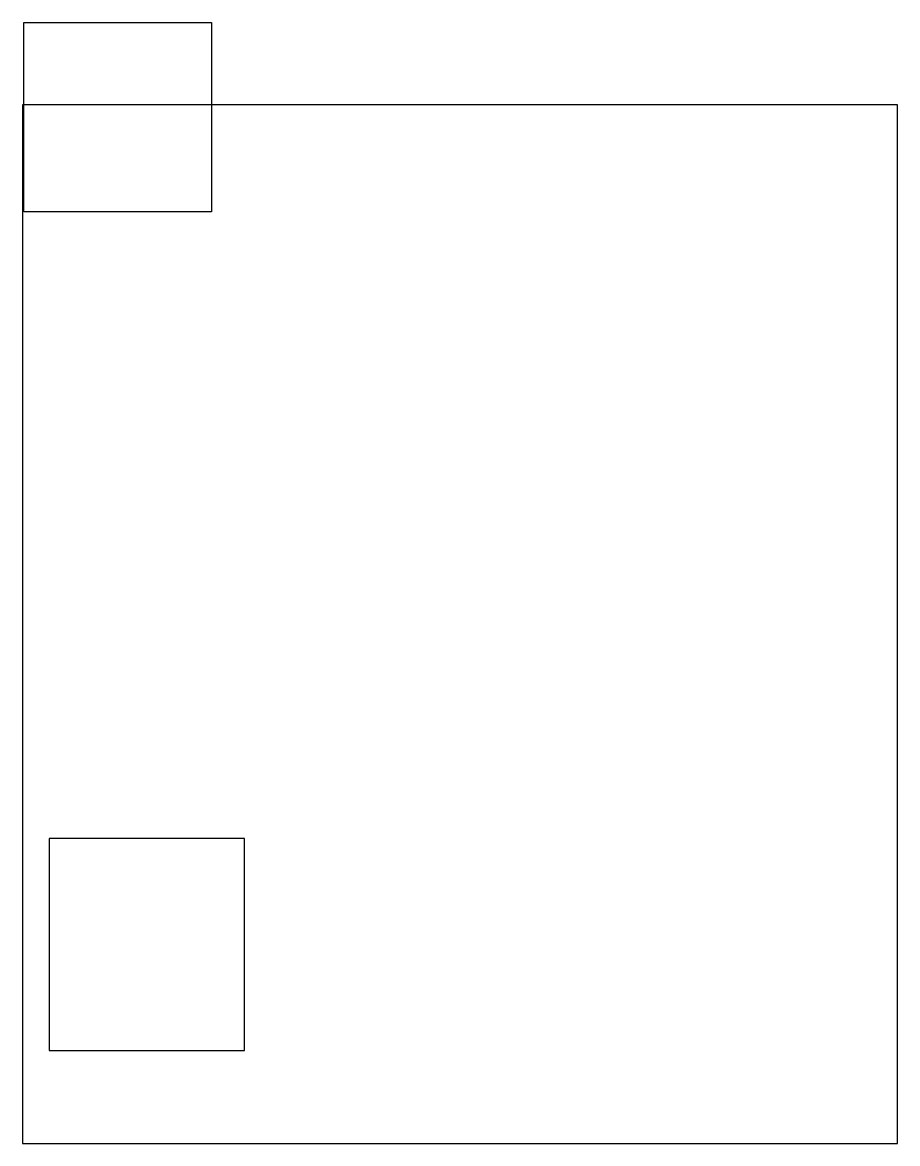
# Model space of a CAD drawing. Header units: millimetres. Extents: x 290 to 7690, y 573 to 10055.
import ezdxf

# ---------------------------------------------------------------- set-up
doc = ezdxf.new("R2010")
doc.units = ezdxf.units.MM
doc.layers.add('COLUMN', color=4, linetype='Continuous')
doc.layers.add('FLOOR', color=1, linetype='Continuous', lineweight=5)

msp = doc.modelspace()

# ---------------------------------------------------------------- linework, layer by layer
at = {"layer": 'COLUMN'}
for points in [[(1890.1, 8452.5), (301.3, 8452.5), (301.3, 10054.6), (1890.1, 10054.6)], [(515, 1361.2), (2167.1, 1361.2), (2167.1, 3154.3), (515, 3154.3)]]:
    msp.add_lwpolyline(points, close=True, dxfattribs=at)
at = {"layer": 'FLOOR', "color": 1, "lineweight": 25, "ltscale": 10}
msp.add_lwpolyline([(290.2, 573.4), (7690.2, 573.4), (7690.2, 9358.9), (290.2, 9358.9)], close=True, dxfattribs=at)

doc.saveas('drawing.dxf')
